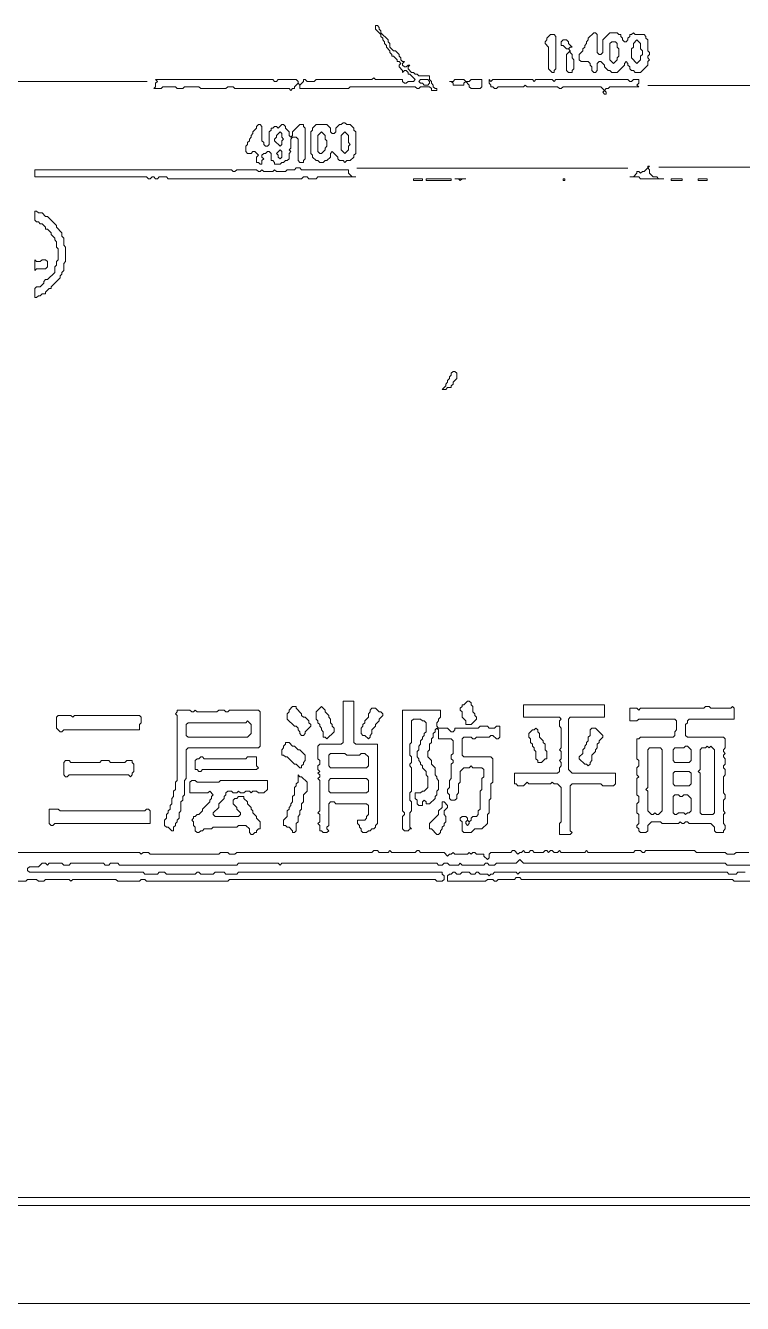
# Model space of a CAD drawing. Header units: millimetres. Extents: x 4 to 412, y 4 to 290.
# Drawn here: x 188.4 to 223.3, y 3.6 to 65.7 of the extents above; entities that cross this region are included whole.
import ezdxf

# ---------------------------------------------------------------- set-up
doc = ezdxf.new("R2010")
doc.units = ezdxf.units.MM
doc.layers.add('TRACE_STRAIGHT', color=5, linetype='Continuous', lineweight=0)
doc.layers.add('TRACE_TEXT_SYMBOL', color=6, linetype='Continuous', lineweight=0)

msp = doc.modelspace()

# ---------------------------------------------------------------- linework, layer by layer
at = {"layer": 'TRACE_STRAIGHT', "color": 5}
for p, q in [((139.072, 62.958), (194.362, 62.958)), ((218.669, 62.766), (295.732, 62.766)), ((204.541, 58.743), (217.71, 58.743)), ((219.209, 58.791), (322.58, 58.791)), ((163.708, 8.705), (389.542, 8.705)), ((14.236, 8.327), (271.213, 8.327)), ((3.793, 3.558), (412.103, 3.558))]:
    msp.add_line(p, q, dxfattribs=at)
at = {"layer": 'TRACE_TEXT_SYMBOL', "color": 6}
for points in [[(205.449, 65.681), (205.449, 65.506), (205.712, 65.243), (205.712, 65.155), (205.8, 65.068), (205.8, 64.98), (205.887, 64.893), (205.887, 64.805), (205.975, 64.717), (205.975, 64.63), (206.15, 64.455), (206.15, 64.367), (206.238, 64.28), (206.238, 64.192), (206.325, 64.192), (206.5, 64.017), (206.5, 63.929), (206.588, 63.929), (206.675, 63.842), (206.588, 63.754), (206.588, 63.667), (206.763, 63.491), (206.763, 63.404), (206.851, 63.491), (206.938, 63.491), (207.026, 63.404), (207.026, 63.316), (207.113, 63.316), (207.376, 63.054), (207.288, 62.966), (207.026, 62.966), (206.938, 62.878), (206.851, 62.878), (206.763, 62.966), (206.763, 63.054), (205.449, 63.054), (205.362, 63.141), (205.274, 63.054), (202.559, 63.054), (202.472, 62.966), (202.122, 62.966), (202.034, 63.054), (201.946, 63.054), (201.946, 62.966), (201.771, 62.791), (201.684, 62.878), (201.684, 62.966), (201.596, 63.054), (200.72, 63.054), (200.633, 62.966), (200.545, 62.966), (200.458, 63.054), (194.765, 63.054), (194.853, 62.966), (194.765, 62.878), (194.765, 62.703), (194.678, 62.616), (195.028, 62.616), (195.116, 62.703), (195.729, 62.703), (195.816, 62.616), (196.079, 62.616), (196.166, 62.703), (196.867, 62.703)], [(196.867, 62.703), (196.955, 62.616), (198.181, 62.616), (198.268, 62.703), (198.531, 62.703), (198.619, 62.616), (201.246, 62.616), (201.333, 62.528), (201.421, 62.616), (201.509, 62.616), (201.509, 62.703), (201.684, 62.878), (201.771, 62.791), (201.771, 62.616), (204.136, 62.616), (204.223, 62.703), (207.376, 62.703), (207.464, 62.616), (207.551, 62.616), (207.639, 62.703), (208.077, 62.703), (208.164, 62.616), (208.164, 62.528), (208.427, 62.528), (208.427, 62.616), (208.339, 62.616), (208.252, 62.703), (208.252, 62.791), (208.164, 62.878), (208.164, 62.966), (208.077, 63.054), (208.077, 63.229), (207.551, 63.229), (207.464, 63.316), (207.376, 63.316), (207.288, 63.404), (207.201, 63.404), (207.026, 63.579), (207.026, 63.667), (207.113, 63.754), (207.026, 63.754), (206.938, 63.667), (206.851, 63.667), (206.763, 63.754), (206.763, 63.842), (206.851, 63.929), (206.763, 63.929), (206.675, 64.017), (206.675, 64.104), (206.588, 64.192), (206.588, 64.28), (206.413, 64.455), (206.325, 64.455), (206.15, 64.63), (206.15, 64.805), (206.062, 64.893), (206.062, 64.98), (205.712, 65.33), (205.712, 65.418), (205.624, 65.506), (205.624, 65.593), (205.537, 65.681), (205.449, 65.681)], [(216.046, 65.33), (215.783, 65.068), (215.783, 64.98), (215.696, 64.893), (215.696, 64.805), (215.608, 64.717), (215.608, 64.63), (215.52, 64.542), (215.52, 64.455), (215.345, 64.28), (215.345, 64.017), (215.433, 63.929), (215.783, 63.929), (215.871, 63.842), (215.871, 63.754), (215.958, 63.667), (215.958, 63.491), (216.046, 63.404), (216.133, 63.404), (216.221, 63.491), (216.221, 63.842), (216.309, 63.929), (216.396, 63.929), (216.571, 63.754), (216.571, 63.667), (216.746, 63.491), (216.834, 63.491), (216.922, 63.404), (217.184, 63.404), (217.535, 63.754), (217.535, 63.842), (217.622, 63.929), (217.71, 63.842), (217.71, 63.754), (217.797, 63.667), (217.797, 63.579), (217.885, 63.491), (217.972, 63.491), (218.06, 63.404), (218.323, 63.404), (218.673, 63.754), (218.673, 63.929), (218.761, 64.017), (218.673, 64.104), (218.673, 64.192), (218.761, 64.28), (218.761, 64.367), (218.673, 64.455), (218.673, 64.98), (218.585, 65.068), (218.585, 65.155), (218.498, 65.243), (218.06, 65.243), (217.972, 65.33), (217.885, 65.243), (217.797, 65.243), (217.797, 65.155), (217.71, 65.068), (217.71, 64.98), (217.622, 64.893), (217.535, 64.893), (217.447, 64.98), (217.447, 65.068), (217.359, 65.155)], [(217.359, 65.155), (217.359, 65.243), (217.272, 65.243), (217.184, 65.33), (216.834, 65.33), (216.484, 64.98), (216.484, 64.367), (216.396, 64.28), (216.309, 64.28), (216.221, 64.367), (216.221, 65.243), (216.133, 65.33), (216.046, 65.33)], [(199.757, 60.864), (199.669, 60.777), (199.669, 60.689), (199.494, 60.514), (199.494, 60.426), (199.407, 60.339), (199.407, 60.251), (199.319, 60.164), (199.319, 60.076), (199.232, 59.988), (199.232, 59.901), (199.144, 59.813), (199.144, 59.551), (199.232, 59.463), (199.407, 59.463), (199.494, 59.551), (199.582, 59.551), (199.757, 59.375), (199.669, 59.288), (199.669, 59.025), (199.757, 59.025), (199.845, 58.938), (199.932, 58.938), (199.932, 59.113), (200.02, 59.2), (199.932, 59.288), (199.932, 59.375), (200.02, 59.463), (200.107, 59.463), (200.195, 59.551), (200.282, 59.551), (200.37, 59.463), (200.37, 59.113), (200.458, 59.113), (200.545, 59.025), (200.545, 58.938), (200.808, 58.938), (200.895, 59.025), (200.983, 59.025), (201.071, 59.113), (201.158, 59.113), (201.246, 59.2), (201.246, 59.463), (201.333, 59.551), (201.246, 59.638), (201.333, 59.726), (201.333, 60.164), (201.421, 60.251), (201.596, 60.251), (201.684, 60.164), (201.684, 59.113), (201.771, 59.025), (201.946, 59.025), (201.946, 59.113), (202.034, 59.2), (202.034, 60.689), (201.946, 60.777), (201.946, 60.864), (201.771, 60.864), (201.421, 60.514), (201.421, 60.339), (201.333, 60.251), (201.246, 60.339), (201.246, 60.514)], [(201.246, 60.514), (201.071, 60.689), (201.071, 60.777), (200.983, 60.864), (200.895, 60.864), (200.72, 60.689), (200.633, 60.777), (200.545, 60.777), (200.458, 60.689), (200.37, 60.689), (200.37, 60.601), (200.282, 60.514), (200.282, 59.901), (200.195, 59.813), (200.107, 59.813), (200.02, 59.901), (200.02, 59.988), (199.932, 60.076), (199.932, 60.777), (199.845, 60.864), (199.757, 60.864)], [(206.763, 32.402), (206.763, 27.498), (206.851, 27.411), (206.851, 27.323), (206.763, 27.236), (206.763, 26.623), (206.851, 26.535), (207.026, 26.535), (207.113, 26.623), (207.201, 26.623), (207.113, 26.71), (207.113, 27.411), (207.201, 27.498), (207.201, 27.936), (207.113, 28.024), (207.113, 28.374), (207.201, 28.462), (207.201, 29.6), (207.113, 29.688), (207.113, 29.775), (207.201, 29.863), (207.201, 30.126), (207.113, 30.213), (207.113, 30.739), (207.201, 30.826), (207.201, 31.877), (207.288, 31.965), (207.639, 31.965), (207.726, 31.877), (207.814, 31.877), (207.901, 31.789), (207.901, 31.352), (207.814, 31.264), (207.814, 31.176), (207.726, 31.089), (207.726, 31.001), (207.639, 30.914), (207.639, 30.739), (207.551, 30.651), (207.551, 30.476), (207.464, 30.388), (207.464, 30.126), (207.551, 30.038), (207.551, 29.95), (207.639, 29.863), (207.639, 29.775), (207.726, 29.688), (207.726, 29.6), (207.901, 29.425), (207.901, 29.25), (207.989, 29.162), (207.989, 28.637), (207.814, 28.462), (207.726, 28.462), (207.639, 28.374), (207.376, 28.374), (207.376, 28.111), (207.464, 28.024), (207.464, 27.849), (207.551, 27.761), (207.726, 27.761), (207.726, 27.936), (207.814, 28.024), (207.901, 27.936)], [(210.441, 27.323), (210.354, 27.236), (210.178, 27.236), (210.091, 27.148), (210.091, 27.06), (210.003, 26.973), (209.916, 27.06), (209.916, 27.148), (209.828, 27.236), (209.653, 27.236), (209.565, 27.148), (209.565, 27.06), (209.653, 26.973), (209.653, 26.535), (209.74, 26.447), (210.091, 26.447), (210.266, 26.623), (210.616, 26.623), (210.879, 26.885), (210.879, 27.323), (210.967, 27.411), (210.967, 28.024), (211.054, 28.111), (211.054, 28.812), (211.142, 28.9), (211.142, 30.038), (211.054, 30.126), (209.74, 30.126), (209.653, 30.213), (209.653, 31.001), (209.74, 31.089), (210.091, 31.089), (210.178, 31.001), (210.266, 31.001), (210.354, 31.089), (210.967, 31.089), (211.054, 31.176), (211.142, 31.176), (211.317, 31.001), (211.404, 31.001), (211.492, 31.089), (211.492, 31.614), (211.317, 31.614), (211.229, 31.527), (210.967, 31.527), (210.879, 31.614), (210.529, 31.614), (210.441, 31.527), (209.303, 31.527), (209.303, 31.439), (209.215, 31.352), (209.127, 31.352), (208.952, 31.527), (208.514, 31.527), (208.427, 31.614), (208.427, 31.789), (208.514, 31.877), (208.514, 31.965), (208.602, 32.052), (208.602, 32.402), (206.763, 32.402)], [(221.475, 32.578), (221.388, 32.49), (218.323, 32.49), (218.235, 32.402), (218.148, 32.49), (217.797, 32.49), (217.797, 31.877), (218.148, 31.877), (218.235, 31.965), (219.987, 31.965), (220.074, 31.877), (220.074, 31.439), (219.987, 31.352), (219.987, 31.176), (219.899, 31.089), (218.323, 31.089), (218.235, 31.001), (218.148, 31.001), (218.148, 30.038), (218.235, 29.95), (218.235, 29.688), (218.148, 29.6), (218.148, 29.25), (218.235, 29.162), (218.148, 29.075), (218.148, 28.287), (218.235, 28.199), (218.235, 27.936), (218.148, 27.849), (218.148, 27.411), (218.235, 27.323), (218.235, 26.885), (218.148, 26.798), (218.148, 26.71), (218.235, 26.623), (218.235, 26.535), (218.323, 26.447), (218.585, 26.447), (218.673, 26.535), (218.673, 26.798), (218.848, 26.973), (219.286, 26.973), (219.374, 26.885), (220.162, 26.885), (220.249, 26.973), (220.337, 26.885), (220.425, 26.885), (220.512, 26.973), (220.6, 26.973), (220.687, 26.885), (221.738, 26.885), (221.913, 26.71), (221.913, 26.535), (222.001, 26.447), (222.351, 26.447), (222.351, 26.535), (222.439, 26.623), (222.439, 26.798), (222.351, 26.885), (222.351, 27.323), (222.439, 27.411), (222.351, 27.498), (222.351, 28.024), (222.439, 28.111)], [(222.439, 28.111), (222.439, 28.287), (222.351, 28.374), (222.351, 29.162), (222.439, 29.25), (222.439, 29.513), (222.351, 29.6), (222.351, 29.688), (222.439, 29.775), (222.439, 30.038), (222.351, 30.126), (222.351, 30.213), (222.439, 30.301), (222.351, 30.388), (222.351, 30.476), (222.439, 30.563), (222.439, 31.001), (222.351, 31.089), (220.6, 31.089), (220.512, 31.176), (220.512, 31.702), (220.6, 31.789), (220.6, 31.877), (220.687, 31.965), (222.877, 31.965), (222.877, 32.49), (222.789, 32.578), (222.701, 32.49), (221.738, 32.49), (221.651, 32.578), (221.475, 32.578)], [(207.901, 27.936), (207.901, 27.849), (208.077, 27.849), (208.339, 28.111), (208.339, 28.199), (208.427, 28.287), (208.427, 28.462), (208.514, 28.549), (208.514, 28.987), (208.427, 29.075), (208.427, 29.162), (208.339, 29.25), (208.339, 29.6), (208.164, 29.775), (208.164, 29.95), (207.989, 30.126), (207.989, 30.388), (208.077, 30.476), (208.077, 30.739), (208.164, 30.826), (208.164, 31.001), (208.252, 31.089), (208.252, 31.264), (208.339, 31.352), (208.339, 31.439), (208.427, 31.527), (208.514, 31.439), (208.514, 31.001), (209.127, 31.001), (209.215, 30.914), (209.215, 30.301), (209.127, 30.213), (209.127, 30.038), (209.215, 29.95), (209.215, 29.863), (209.127, 29.775), (209.127, 29.075), (209.04, 28.987), (209.04, 28.637), (208.952, 28.549), (208.952, 28.374), (209.04, 28.287), (209.04, 28.111), (209.127, 28.024), (209.303, 28.024), (209.39, 28.111), (209.39, 28.287), (209.478, 28.374), (209.478, 28.812), (209.565, 28.9), (209.565, 29.425), (209.74, 29.6), (210.003, 29.6), (210.091, 29.688), (210.178, 29.6), (210.616, 29.6), (210.704, 29.513), (210.704, 29.162), (210.616, 29.075), (210.616, 28.549), (210.529, 28.462), (210.529, 27.586), (210.441, 27.498), (210.441, 27.323)], [(196.517, 28.987), (196.429, 28.9), (196.429, 28.374), (197.305, 28.374), (197.393, 28.462), (197.568, 28.287), (197.48, 28.199), (197.48, 28.111), (197.393, 28.024), (197.393, 27.936), (197.042, 27.586), (197.042, 27.498), (196.867, 27.323), (196.779, 27.323), (196.692, 27.236), (196.604, 27.236), (196.604, 27.148), (196.517, 27.06), (196.604, 26.973), (196.604, 26.798), (196.692, 26.71), (196.692, 26.535), (196.779, 26.447), (196.867, 26.447), (196.955, 26.535), (197.042, 26.535), (197.13, 26.623), (197.48, 26.623), (197.568, 26.71), (198.706, 26.71), (198.794, 26.798), (199.144, 26.798), (199.319, 26.623), (199.319, 26.447), (199.407, 26.36), (199.494, 26.36), (199.582, 26.447), (199.669, 26.447), (199.669, 26.535), (199.757, 26.623), (199.845, 26.623), (199.845, 26.973), (199.669, 27.148), (199.669, 27.236), (199.494, 27.411), (199.494, 27.498), (199.407, 27.586), (199.407, 27.673), (199.232, 27.849), (199.232, 27.936), (199.056, 28.111), (199.056, 28.199), (198.794, 28.199), (198.706, 28.111), (198.619, 28.111), (198.531, 28.024), (198.531, 27.849), (198.706, 27.673), (198.706, 27.586), (198.881, 27.411), (198.881, 27.323), (198.794, 27.236), (197.655, 27.236), (197.568, 27.323)], [(197.568, 27.323), (197.568, 27.411), (197.83, 27.673), (197.83, 27.849), (198.093, 28.111), (198.093, 28.199), (198.181, 28.287), (198.181, 28.374), (198.268, 28.462), (198.443, 28.462), (198.531, 28.374), (198.706, 28.374), (198.794, 28.462), (198.881, 28.374), (199.056, 28.374), (199.144, 28.462), (199.319, 28.462), (199.407, 28.374), (199.494, 28.462), (199.669, 28.462), (199.757, 28.374), (200.02, 28.374), (200.195, 28.549), (200.195, 28.987), (197.918, 28.987), (197.83, 28.9), (196.779, 28.9), (196.692, 28.987), (196.517, 28.987)], [(212.543, 25.484), (212.455, 25.484), (212.368, 25.397), (212.193, 25.572), (212.105, 25.572), (212.017, 25.484), (211.054, 25.484), (210.967, 25.397), (210.967, 25.221), (210.879, 25.134), (210.704, 25.309), (210.704, 25.397), (210.354, 25.397), (210.266, 25.484), (210.178, 25.484), (210.091, 25.397), (210.003, 25.484), (209.916, 25.397), (209.303, 25.397), (209.215, 25.484), (209.127, 25.397), (209.04, 25.397), (208.952, 25.309), (208.777, 25.484), (207.639, 25.484), (207.551, 25.572), (207.464, 25.572), (207.376, 25.484), (206.238, 25.484), (206.15, 25.572), (206.062, 25.484), (205.624, 25.484), (205.537, 25.572), (205.362, 25.572), (205.274, 25.484), (198.706, 25.484), (198.619, 25.397), (198.356, 25.397), (198.268, 25.484), (197.918, 25.484), (197.83, 25.397), (194.503, 25.397), (194.415, 25.484), (194.152, 25.484), (194.065, 25.397), (193.977, 25.484), (187.409, 25.484)], [(223.577, 25.484), (222.964, 25.484), (222.877, 25.397), (222.526, 25.397), (222.439, 25.484), (221.038, 25.484), (220.95, 25.572), (218.585, 25.572), (218.498, 25.484), (218.41, 25.484), (218.323, 25.572), (218.06, 25.572), (217.972, 25.484), (215.783, 25.484), (215.696, 25.572), (215.608, 25.484), (214.47, 25.484), (214.382, 25.572), (214.294, 25.484), (214.119, 25.484), (214.032, 25.572), (213.944, 25.572), (213.856, 25.484), (213.769, 25.572), (213.681, 25.572), (213.594, 25.484), (213.156, 25.484), (213.068, 25.572), (212.981, 25.572), (212.893, 25.484), (212.718, 25.484), (212.63, 25.572), (212.543, 25.484)], [(193.977, 24.083), (194.065, 24.171), (194.24, 24.171), (194.327, 24.083), (198.268, 24.083), (198.356, 24.171), (208.339, 24.171), (208.427, 24.083), (208.69, 24.083), (208.777, 24.171), (208.777, 24.346), (208.69, 24.433), (208.69, 24.521), (198.794, 24.521), (198.706, 24.433), (198.181, 24.433), (198.093, 24.521), (197.655, 24.521), (197.568, 24.433), (196.955, 24.433), (196.867, 24.521), (196.779, 24.521), (196.692, 24.433), (195.291, 24.433), (195.203, 24.521), (194.94, 24.521), (194.853, 24.433), (194.24, 24.433), (194.152, 24.521), (188.635, 24.521), (188.548, 24.608), (188.548, 24.696), (188.635, 24.784), (189.073, 24.784), (189.248, 24.959), (189.423, 24.959), (189.511, 24.871), (189.598, 24.959), (190.211, 24.959), (190.299, 24.871), (190.562, 24.871), (190.649, 24.959), (192.226, 24.959), (192.313, 24.871), (192.488, 24.871), (192.576, 24.959), (192.926, 24.959), (193.014, 24.871), (198.706, 24.871), (198.794, 24.959), (200.72, 24.959), (200.808, 24.871), (200.895, 24.959), (208.427, 24.959), (208.514, 24.871), (208.69, 24.871), (208.777, 24.959), (208.952, 24.959), (209.04, 24.871), (209.478, 24.871), (209.565, 24.959), (209.653, 24.871), (210.704, 24.871), (210.791, 24.959)], [(210.791, 24.959), (210.879, 24.959), (210.967, 24.871), (211.229, 24.871), (211.317, 24.959), (212.28, 24.959), (212.455, 25.134), (212.63, 24.959), (222.439, 24.959), (222.526, 24.871), (225.767, 24.871)], [(223.402, 24.521), (223.052, 24.521), (222.964, 24.433), (222.614, 24.433), (222.526, 24.521), (212.455, 24.521), (212.368, 24.433), (212.28, 24.521), (211.229, 24.521), (211.142, 24.433), (211.054, 24.433), (210.967, 24.346), (210.879, 24.433), (210.529, 24.433), (210.441, 24.521), (210.354, 24.521), (210.266, 24.433), (210.091, 24.433), (210.003, 24.521), (209.653, 24.521), (209.565, 24.433), (209.39, 24.433), (209.303, 24.521), (209.215, 24.521), (209.127, 24.433), (209.04, 24.433), (208.952, 24.346), (208.952, 24.083), (210.791, 24.083), (210.879, 24.171), (211.142, 24.171), (211.229, 24.083), (211.317, 24.083), (211.404, 24.171), (212.193, 24.171), (212.28, 24.258), (212.455, 24.258), (212.543, 24.171), (222.789, 24.171), (222.877, 24.083), (224.278, 24.083)], [(188.022, 24.083), (188.46, 24.083), (188.548, 24.171), (188.985, 24.171), (189.073, 24.083), (189.336, 24.083), (189.423, 24.171), (190.562, 24.171), (190.649, 24.083), (190.737, 24.171), (192.839, 24.171), (192.926, 24.083), (193.977, 24.083)]]:
    msp.add_lwpolyline(points, dxfattribs=at)
for points in [[(213.944, 65.243), (213.769, 65.068), (213.769, 64.98), (213.681, 64.893), (213.681, 64.805), (213.856, 64.63), (213.856, 63.579), (214.032, 63.404), (214.119, 63.404), (214.119, 63.491), (214.207, 63.579), (214.207, 65.155), (214.119, 65.243)], [(214.557, 64.98), (214.47, 64.893), (214.47, 64.717), (214.557, 64.717), (214.732, 64.542), (214.82, 64.542), (214.907, 64.455), (214.732, 64.28), (214.732, 63.491), (214.82, 63.404), (214.995, 63.404), (214.995, 63.491), (215.083, 63.579), (215.083, 64.017), (214.995, 64.104), (214.995, 64.28), (214.907, 64.367), (214.907, 64.455), (214.82, 64.542), (214.907, 64.63), (214.995, 64.63), (214.82, 64.805), (214.82, 64.893), (214.732, 64.98)], [(216.834, 64.805), (216.922, 64.893), (217.097, 64.893), (217.184, 64.805), (217.184, 64.63), (217.272, 64.542), (217.272, 64.192), (217.184, 64.104), (217.184, 64.017), (217.009, 63.842), (216.834, 64.017)], [(218.148, 64.98), (218.323, 64.805), (218.323, 64.542), (218.41, 64.455), (218.41, 64.28), (218.323, 64.192), (218.323, 64.017), (218.148, 63.842), (217.885, 64.104), (217.885, 64.542), (217.972, 64.63), (217.972, 64.805)], [(207.551, 62.966), (207.639, 63.054), (207.989, 63.054), (208.077, 62.966), (208.077, 62.878), (207.989, 62.791), (207.814, 62.791), (207.726, 62.878), (207.639, 62.878)], [(209.303, 63.054), (209.215, 62.966), (209.04, 62.966), (209.127, 62.966), (209.215, 62.878), (209.215, 62.791), (209.74, 62.791), (209.74, 62.878), (209.828, 62.966), (210.003, 62.791), (210.003, 62.703), (210.091, 62.616), (210.529, 62.616), (210.616, 62.703), (210.616, 63.054), (210.091, 63.054), (210.003, 62.966), (209.828, 62.966), (209.74, 63.054)], [(210.967, 63.054), (210.967, 62.878), (211.054, 62.791), (211.054, 62.703), (211.142, 62.703), (211.229, 62.616), (211.317, 62.616), (211.404, 62.703), (212.63, 62.703), (212.718, 62.791), (212.806, 62.703), (214.294, 62.703), (214.382, 62.616), (214.47, 62.616), (214.557, 62.703), (216.396, 62.703), (216.571, 62.528), (216.484, 62.44), (216.571, 62.353), (216.659, 62.353), (216.659, 62.44), (216.571, 62.528), (216.659, 62.616), (216.746, 62.616), (216.834, 62.703), (218.235, 62.703), (218.148, 62.791), (218.235, 62.878), (218.235, 63.054), (217.972, 63.054), (217.885, 62.966), (217.797, 62.966), (217.71, 63.054), (214.207, 63.054), (214.119, 62.966), (214.032, 63.054), (213.243, 63.054), (213.156, 62.966), (213.068, 63.054), (211.142, 63.054), (211.054, 62.966)], [(203.873, 60.952), (203.785, 60.864), (203.698, 60.864), (203.523, 60.689), (203.523, 60.514), (203.435, 60.426), (203.348, 60.426), (203.26, 60.514), (203.26, 60.689), (203.085, 60.864), (202.559, 60.864), (202.384, 60.689), (202.384, 60.601), (202.297, 60.514), (202.297, 59.463), (202.384, 59.375), (202.384, 59.288), (202.559, 59.113), (202.647, 59.113), (202.735, 59.025), (202.91, 59.025), (202.997, 59.113), (203.085, 59.113), (203.26, 59.288), (203.26, 59.463), (203.348, 59.551), (203.61, 59.288), (203.61, 59.2), (203.698, 59.113), (203.873, 59.113), (203.961, 59.025), (204.048, 59.113), (204.223, 59.113), (204.398, 59.288), (204.398, 59.375), (204.486, 59.463), (204.486, 60.514), (204.398, 60.601), (204.398, 60.689), (204.223, 60.864), (204.048, 60.864), (203.961, 60.952)], [(200.808, 60.514), (200.895, 60.426), (200.895, 60.251), (200.983, 60.164), (200.895, 60.076), (200.895, 59.901), (200.808, 59.813), (200.545, 60.076), (200.545, 60.164), (200.633, 60.251), (200.633, 60.339)], [(202.822, 60.514), (202.997, 60.339), (202.997, 60.164), (203.085, 60.076), (203.085, 59.813), (202.997, 59.726), (202.997, 59.638), (202.822, 59.463), (202.735, 59.463), (202.647, 59.551), (202.647, 60.339)], [(203.961, 60.514), (204.136, 60.339), (204.136, 59.988), (204.223, 59.901), (204.136, 59.813), (204.136, 59.638), (203.961, 59.463), (203.785, 59.638), (203.785, 60.339)], [(200.808, 59.638), (200.895, 59.551), (200.895, 59.288), (200.808, 59.2), (200.72, 59.288), (200.72, 59.375), (200.633, 59.463)], [(201.596, 58.762), (201.509, 58.675), (201.158, 58.675), (201.071, 58.587), (200.633, 58.587), (200.545, 58.675), (200.458, 58.587), (200.02, 58.587), (199.932, 58.675), (199.845, 58.587), (199.757, 58.587), (199.669, 58.675), (198.706, 58.675), (198.619, 58.587), (198.531, 58.587), (198.443, 58.675), (188.898, 58.675), (188.898, 58.324), (194.327, 58.324), (194.415, 58.237), (194.503, 58.237), (194.59, 58.324), (194.678, 58.324), (194.765, 58.237), (194.853, 58.237), (194.94, 58.324), (195.291, 58.324), (195.378, 58.237), (201.859, 58.237), (201.946, 58.324), (202.122, 58.324), (202.209, 58.237), (202.559, 58.237), (202.647, 58.324), (204.486, 58.324), (204.311, 58.324), (204.136, 58.5), (204.136, 58.675), (201.859, 58.675), (201.771, 58.762)], [(218.673, 58.85), (218.673, 58.762), (218.498, 58.587), (218.41, 58.587), (218.323, 58.5), (218.235, 58.587), (218.148, 58.587), (218.148, 58.5), (217.972, 58.324), (217.797, 58.324), (218.235, 58.324), (218.323, 58.237), (219.461, 58.237), (219.199, 58.237), (219.111, 58.324), (218.936, 58.324), (218.761, 58.5), (218.761, 58.675), (218.673, 58.762), (218.761, 58.85)], [(207.288, 58.237), (207.726, 58.237), (207.726, 58.149), (207.288, 58.149)], [(207.901, 58.237), (209.127, 58.237), (209.127, 58.149), (207.901, 58.149)], [(209.303, 58.237), (209.478, 58.237), (209.565, 58.149), (209.653, 58.237), (209.828, 58.237)], [(214.557, 58.237), (214.645, 58.237), (214.645, 58.149), (214.557, 58.149)], [(219.812, 58.237), (220.337, 58.237), (220.337, 58.149), (219.812, 58.149)], [(221.125, 58.237), (221.563, 58.237), (221.563, 58.149), (221.125, 58.149)], [(188.898, 56.661), (188.898, 56.223), (188.985, 56.135), (189.073, 56.135), (189.161, 56.048), (189.248, 56.048), (189.423, 55.872), (189.423, 55.785), (189.511, 55.785), (189.686, 55.61), (189.686, 55.522), (189.861, 55.347), (189.861, 55.259), (189.949, 55.172), (189.949, 54.909), (190.036, 54.822), (190.036, 54.296), (189.949, 54.209), (189.949, 54.033), (189.861, 53.946), (189.861, 53.683), (189.511, 53.333), (189.423, 53.333), (189.336, 53.245), (189.336, 53.158), (189.161, 52.982), (188.985, 52.982), (188.898, 52.895), (188.898, 52.457), (188.985, 52.457), (189.073, 52.545), (189.161, 52.545), (189.248, 52.632), (189.423, 52.632), (189.423, 52.72), (189.598, 52.895), (189.686, 52.895), (189.686, 52.982), (190.124, 53.42), (190.124, 53.508), (190.211, 53.595), (190.211, 53.683), (190.299, 53.771), (190.299, 54.121), (190.387, 54.209), (190.387, 54.909), (190.299, 54.997), (190.299, 55.347), (190.211, 55.435), (190.211, 55.61), (189.949, 55.872), (189.949, 55.96), (189.511, 56.398), (189.423, 56.398), (189.248, 56.573), (189.073, 56.573), (188.985, 56.661)], [(188.898, 54.296), (188.898, 53.771), (188.985, 53.858), (189.423, 53.858), (189.511, 53.946), (189.511, 54.209), (189.423, 54.296), (189.248, 54.296), (189.161, 54.209), (188.985, 54.209)], [(209.215, 48.866), (209.127, 48.779), (209.127, 48.691), (209.04, 48.604), (209.04, 48.516), (208.952, 48.429), (208.952, 48.341), (208.865, 48.253), (208.865, 48.166), (208.69, 47.991), (208.865, 47.991), (208.952, 48.078), (209.127, 48.078), (209.127, 48.166), (209.215, 48.253), (209.215, 48.341), (209.39, 48.516), (209.39, 48.779), (209.303, 48.866)], [(195.816, 32.402), (195.816, 32.315), (195.729, 32.227), (195.816, 32.14), (195.816, 28.987), (195.729, 28.9), (195.729, 28.549), (195.641, 28.462), (195.641, 28.199), (195.553, 28.111), (195.553, 27.849), (195.466, 27.761), (195.466, 27.586), (195.378, 27.498), (195.378, 27.411), (195.291, 27.323), (195.291, 27.148), (195.203, 27.06), (195.203, 26.798), (195.291, 26.71), (195.378, 26.71), (195.553, 26.535), (195.641, 26.535), (195.641, 26.71), (195.729, 26.798), (195.729, 26.885), (195.816, 26.973), (195.816, 27.06), (195.904, 27.148), (195.904, 27.411), (195.991, 27.498), (195.991, 27.936), (196.079, 28.024), (196.079, 28.199), (196.166, 28.287), (196.166, 28.987), (196.254, 29.075), (196.254, 30.476), (196.342, 30.563), (199.757, 30.563), (199.845, 30.651), (199.845, 32.315), (199.757, 32.402), (198.356, 32.402), (198.268, 32.315), (198.181, 32.315), (198.093, 32.402), (197.83, 32.402), (197.743, 32.315), (196.779, 32.315), (196.692, 32.402), (196.604, 32.315), (196.517, 32.315), (196.429, 32.402)], [(201.421, 32.578), (201.246, 32.402), (201.246, 32.315), (201.158, 32.227), (201.158, 31.965), (201.509, 31.614), (201.596, 31.614), (201.684, 31.527), (201.684, 31.439), (201.771, 31.352), (201.771, 31.264), (201.859, 31.176), (201.946, 31.176), (202.034, 31.264), (202.034, 31.352), (202.297, 31.614), (202.297, 31.702), (202.209, 31.789), (202.209, 31.877), (202.034, 32.052), (201.946, 32.052), (201.859, 32.14), (201.859, 32.227), (201.596, 32.49), (201.596, 32.578)], [(202.822, 32.578), (202.559, 32.315), (202.559, 31.965), (202.647, 31.877), (202.647, 31.789), (202.735, 31.702), (202.735, 31.614), (202.822, 31.527), (202.822, 31.439), (202.91, 31.352), (202.91, 31.089), (202.997, 31.089), (203.085, 31.001), (203.435, 31.352), (203.435, 31.527), (203.348, 31.614), (203.348, 31.702), (203.26, 31.789), (203.26, 31.965), (203.172, 32.052), (203.172, 32.14), (202.997, 32.315), (202.997, 32.402)], [(203.873, 32.84), (203.873, 30.826), (203.785, 30.739), (202.735, 30.739), (202.647, 30.651), (202.647, 30.038), (202.735, 29.95), (202.735, 29.775), (202.647, 29.688), (202.647, 29.513), (202.735, 29.425), (202.647, 29.337), (202.735, 29.25), (202.735, 29.162), (202.647, 29.075), (202.735, 28.987), (202.735, 27.498), (202.647, 27.411), (202.735, 27.323), (202.735, 26.973), (202.647, 26.885), (202.735, 26.798), (202.735, 26.535), (202.822, 26.535), (202.91, 26.447), (203.085, 26.447), (203.172, 26.535), (203.085, 26.623), (203.085, 26.71), (203.172, 26.798), (203.172, 27.849), (203.26, 27.936), (203.435, 27.936), (203.523, 27.849), (205.011, 27.849), (205.099, 27.761), (205.099, 27.323), (205.011, 27.236), (205.011, 27.148), (204.924, 27.06), (204.574, 27.06), (204.574, 26.885), (204.661, 26.798), (204.661, 26.71), (204.749, 26.623), (204.749, 26.535), (204.836, 26.447), (205.011, 26.447), (205.099, 26.535), (205.187, 26.535), (205.274, 26.623), (205.362, 26.623), (205.449, 26.71), (205.449, 26.798), (205.537, 26.885), (205.537, 30.739), (204.486, 30.739), (204.398, 30.826), (204.398, 32.84)], [(205.274, 32.49), (205.187, 32.402), (205.187, 32.315), (205.099, 32.227), (205.099, 32.052), (204.924, 31.877), (204.924, 31.789), (204.836, 31.702), (204.836, 31.614), (204.749, 31.527), (204.749, 31.264), (204.836, 31.176), (204.924, 31.176), (205.099, 31.001), (205.187, 31.089), (205.187, 31.176), (205.274, 31.264), (205.274, 31.439), (205.449, 31.614), (205.449, 31.702), (205.624, 31.877), (205.624, 31.965), (205.8, 32.14), (205.8, 32.227), (205.712, 32.315), (205.624, 32.315), (205.449, 32.49)], [(209.916, 32.84), (209.74, 32.665), (209.653, 32.665), (209.653, 32.578), (209.565, 32.49), (209.565, 32.402), (209.653, 32.315), (209.653, 32.052), (209.828, 31.877), (209.828, 31.702), (210.091, 31.702), (210.354, 31.965), (210.354, 32.052), (210.266, 32.14), (210.266, 32.227), (210.178, 32.315), (210.178, 32.578), (210.091, 32.665), (210.091, 32.753), (210.003, 32.84)], [(212.63, 32.665), (212.63, 32.052), (214.382, 32.052), (214.47, 31.965), (214.382, 31.877), (214.382, 31.614), (214.47, 31.527), (214.47, 30.563), (214.382, 30.476), (214.47, 30.388), (214.47, 30.038), (214.382, 29.95), (214.47, 29.863), (214.47, 29.688), (214.382, 29.6), (214.382, 29.425), (214.294, 29.337), (212.193, 29.337), (212.193, 28.812), (212.28, 28.812), (212.368, 28.724), (212.63, 28.724), (212.806, 28.9), (212.893, 28.812), (213.944, 28.812), (214.032, 28.9), (214.119, 28.812), (214.294, 28.812), (214.47, 28.637), (214.47, 26.973), (214.382, 26.885), (214.382, 26.36), (214.907, 26.36), (214.995, 26.447), (214.907, 26.535), (214.907, 28.724), (214.995, 28.812), (216.396, 28.812), (216.484, 28.724), (217.009, 28.724), (217.097, 28.812), (217.097, 29.337), (214.995, 29.337), (214.82, 29.513), (214.82, 31.965), (214.907, 32.052), (216.571, 32.052), (216.571, 32.665)], [(190.036, 32.14), (189.949, 32.052), (189.949, 31.527), (190.124, 31.352), (190.211, 31.352), (190.299, 31.439), (193.977, 31.439), (193.977, 31.702), (194.065, 31.789), (194.065, 32.052), (193.977, 32.14), (190.824, 32.14), (190.737, 32.052), (190.649, 32.14)], [(199.144, 31.789), (199.232, 31.877), (199.407, 31.702), (199.407, 31.264), (199.232, 31.089), (196.342, 31.089), (196.254, 31.176), (196.254, 31.702), (196.342, 31.789)], [(213.243, 31.527), (213.156, 31.439), (213.068, 31.439), (212.893, 31.264), (212.893, 31.089), (212.981, 31.001), (212.981, 30.826), (213.068, 30.739), (213.068, 30.651), (213.156, 30.563), (213.156, 30.476), (213.243, 30.388), (213.243, 30.038), (213.331, 29.95), (213.331, 29.863), (213.506, 29.863), (213.681, 30.038), (213.769, 30.038), (213.769, 30.388), (213.681, 30.476), (213.681, 30.739), (213.594, 30.826), (213.594, 30.914), (213.419, 31.089), (213.419, 31.264), (213.331, 31.352), (213.331, 31.439)], [(215.958, 31.527), (215.871, 31.439), (215.871, 31.176), (215.783, 31.089), (215.783, 30.914), (215.696, 30.826), (215.696, 30.739), (215.608, 30.651), (215.608, 30.563), (215.52, 30.476), (215.52, 30.301), (215.345, 30.126), (215.345, 30.038), (215.608, 29.775), (215.696, 29.775), (215.783, 29.688), (215.871, 29.775), (215.871, 29.863), (215.958, 29.95), (215.958, 30.213), (216.133, 30.388), (216.133, 30.476), (216.221, 30.563), (216.221, 30.739), (216.309, 30.826), (216.309, 30.914), (216.484, 31.089), (216.484, 31.176), (216.133, 31.527)], [(201.071, 30.826), (201.071, 30.739), (200.983, 30.651), (200.983, 30.563), (200.895, 30.476), (200.895, 30.213), (200.983, 30.213), (201.071, 30.126), (201.158, 30.126), (201.509, 29.775), (201.596, 29.775), (201.771, 29.6), (201.859, 29.6), (201.859, 29.688), (201.946, 29.775), (201.946, 29.863), (202.034, 29.95), (202.034, 30.213), (201.771, 30.476), (201.684, 30.476), (201.509, 30.651), (201.421, 30.651), (201.246, 30.826)], [(218.673, 30.476), (218.761, 30.563), (219.286, 30.563), (219.374, 30.476), (219.374, 27.498), (219.199, 27.323), (219.111, 27.323), (219.023, 27.411), (218.936, 27.323), (218.848, 27.323), (218.673, 27.498), (218.673, 28.462), (218.585, 28.549), (218.673, 28.637)], [(220.425, 30.563), (220.512, 30.651), (220.6, 30.651), (220.775, 30.476), (220.775, 29.95), (220.687, 29.863), (219.987, 29.863), (219.899, 29.95), (219.899, 30.476), (219.987, 30.563)], [(221.475, 30.563), (221.563, 30.651), (221.651, 30.563), (221.738, 30.651), (221.913, 30.476), (221.913, 27.411), (221.826, 27.323), (221.3, 27.323), (221.213, 27.411), (221.213, 29.337), (221.125, 29.425), (221.213, 29.513), (221.213, 30.476), (221.3, 30.563)], [(190.387, 29.95), (190.299, 29.863), (190.299, 29.25), (190.387, 29.162), (190.474, 29.162), (190.562, 29.25), (193.452, 29.25), (193.539, 29.162), (193.627, 29.25), (193.627, 29.337), (193.714, 29.425), (193.714, 29.775), (193.627, 29.863), (193.627, 29.95), (193.364, 29.95), (193.277, 29.863), (192.576, 29.863), (192.488, 29.95), (192.138, 29.95), (192.05, 29.863), (190.649, 29.863), (190.562, 29.95)], [(196.955, 30.126), (196.867, 30.038), (196.779, 30.038), (196.692, 29.95), (196.692, 29.513), (196.779, 29.513), (196.867, 29.425), (196.955, 29.425), (197.042, 29.513), (199.669, 29.513), (199.757, 29.6), (199.669, 29.688), (199.669, 30.126), (199.232, 30.126), (199.144, 30.038), (197.13, 30.038), (197.042, 30.126)], [(203.172, 30.213), (203.26, 30.301), (203.961, 30.301), (204.048, 30.213), (204.661, 30.213), (204.749, 30.301), (204.924, 30.301), (205.099, 30.126), (205.099, 29.688), (205.011, 29.6), (203.26, 29.6), (203.172, 29.688)], [(201.684, 29.25), (201.684, 28.9), (201.596, 28.812), (201.596, 28.724), (201.509, 28.637), (201.509, 28.287), (201.421, 28.199), (201.421, 27.936), (201.333, 27.849), (201.333, 27.761), (201.246, 27.673), (201.246, 27.586), (201.158, 27.498), (201.158, 27.236), (200.983, 27.06), (200.983, 26.798), (201.071, 26.798), (201.158, 26.71), (201.246, 26.71), (201.421, 26.535), (201.421, 26.447), (201.509, 26.447), (201.596, 26.535), (201.596, 26.885), (201.684, 26.973), (201.684, 27.236), (201.771, 27.323), (201.771, 27.498), (201.859, 27.586), (201.859, 27.849), (201.946, 27.936), (201.946, 28.287), (202.122, 28.462), (202.122, 28.9), (201.859, 29.162), (201.771, 29.162)], [(219.899, 29.337), (219.987, 29.425), (220.687, 29.425), (220.775, 29.337), (220.775, 28.812), (220.687, 28.724), (219.987, 28.724), (219.899, 28.812)], [(203.172, 28.987), (203.26, 29.075), (205.011, 29.075), (205.099, 28.987), (205.099, 28.462), (205.011, 28.374), (203.26, 28.374), (203.172, 28.462)], [(219.899, 28.199), (219.987, 28.287), (220.162, 28.287), (220.249, 28.199), (220.337, 28.199), (220.425, 28.287), (220.6, 28.287), (220.775, 28.111), (220.775, 27.498), (220.687, 27.411), (220.6, 27.411), (220.512, 27.323), (220.425, 27.411), (220.162, 27.411), (220.074, 27.323), (219.987, 27.323), (219.899, 27.411)], [(189.598, 27.586), (189.598, 26.885), (189.686, 26.798), (189.774, 26.798), (189.861, 26.885), (194.503, 26.885), (194.503, 27.498), (194.415, 27.586), (194.327, 27.586), (194.24, 27.498), (190.124, 27.498), (190.036, 27.586)], [(208.69, 27.936), (208.69, 27.673), (208.514, 27.498), (208.514, 27.323), (208.077, 26.885), (208.077, 26.623), (208.164, 26.623), (208.427, 26.36), (208.514, 26.36), (208.602, 26.447), (208.602, 26.535), (208.69, 26.623), (208.69, 26.71), (208.777, 26.798), (208.777, 26.885), (208.865, 26.973), (208.865, 27.236), (208.777, 27.323), (208.777, 27.498), (208.952, 27.673), (208.952, 27.761), (208.777, 27.936)], [(209.828, 26.973), (209.916, 27.06), (210.003, 26.973), (210.003, 26.885), (209.916, 26.798), (209.828, 26.885)]]:
    msp.add_lwpolyline(points, close=True, dxfattribs=at)

doc.saveas('drawing.dxf')
